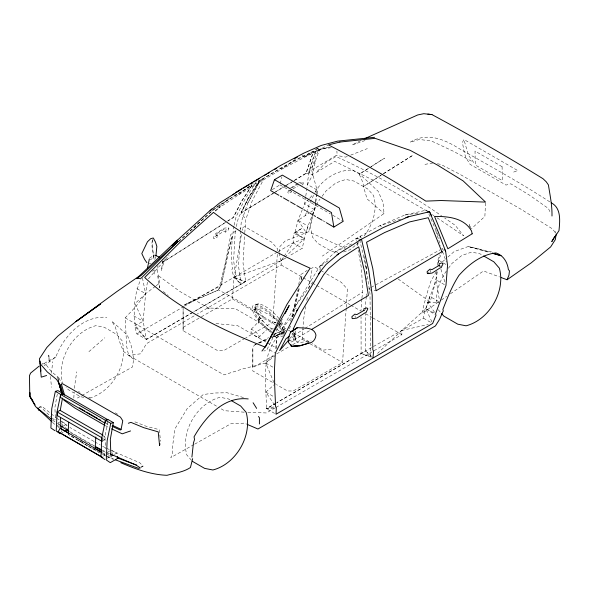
<?xml version="1.0" encoding="UTF-8"?>
<svg xmlns="http://www.w3.org/2000/svg" width="589" height="589" viewBox="0 0 589 589"><rect width="100%" height="100%" fill="white"/><g stroke="black" fill="none" stroke-linecap="round" stroke-linejoin="round"><path stroke-width="0.44" stroke-dasharray="2.94 2.21" d="M244.995 338.314L223.525 350.713L217.761 350.713L183.105 330.701L183.105 309.181M252.836 349.439L252.836 370.967L275.681 384.153M437.237 271.89C435.256 287.94 426.09 302.15 423.454 318.185L363.384 352.215L276.778 402.692L361.116 353.525L361.042 316.808M276.572 348.364L276.675 337.865L294.456 307.546L319.901 266.073L335.244 251.974L355.97 238.633L379.964 225.631L405.195 214.86L426.679 210.104L428.004 212.482M279.584 252.931L279.539 256.215L281.144 260.736L281.144 264.969L197.286 314.04M259.226 319.606L259.278 316.948L263.15 316.499L262.561 320.519L263.069 321.27L259.226 319.606L260.434 318.502L265.256 319.039L275.203 324.591M485.505 202.991L484.88 216.421L471.384 228.716M73.831 398.046L74.155 391.854M279.598 252.114L279.9 246.555L285.135 240.967L308.643 231.735L345.279 248.492M235.291 230.859L233.605 260.309L236.02 278.685L241.107 284.237L245.657 281.608L243.029 263.099L244.715 233.649M277.316 254.338L272.825 322.249L245.79 337.858M277.537 250.723L277.655 248.919L271.72 242.175L244.744 226.596L239.959 228.915M346.199 308.15L342.562 362.507L293.256 390.971L287.491 390.971L276.469 384.61M346.251 307.244L347.385 289.177L341.451 282.433L324.789 272.81M201.394 316.816L232.405 298.91L233.885 278.884L241.527 233.98M292.6 344.683L302.142 339.176L303.622 319.142L305.757 306.567M240.57 230.962L238.479 265.735L241.107 284.237L193.774 311.831M240.636 230.071L241.24 222.097L247.755 203.198L258.865 182.568L281.932 169.028L328.5 144.916M244.781 232.765L245.797 219.461L252.313 200.569L263.371 179.91L260.228 179.608M284.134 256.289L293.108 242.926L293.859 233.237L302.223 228.179L293.859 233.237L304.358 238.641L302.304 248.234L288.978 256.105M555.383 232.994L555.523 231.374M275.726 348.659L276.675 337.865L274.327 334.5M285.849 257.96L146.44 339.426L143.149 321.292L145.63 293.697L147.405 282.19M192.978 312.288L146.44 339.426L135.345 325.489C132.761 310.293 134.498 293.683 140.712 279.547M436.883 271.654L436.11 279.841L430.161 301.892L427.813 302.687L425.854 308.783L401.853 330.429L377.556 353.4M437.487 265.293L438.002 259.83L439.666 254.838M219.38 204.633L219.042 207.843L214.956 211.503M51.457 373.183L52.701 361.72M317.648 148.053C311.183 160.201 308.076 174.241 306.957 188.009M361.801 299.102L361.013 310.528M361.904 298.233L362.618 292.166L361.587 268.923L358.119 250.215M366.358 296.473L365.541 303.409L365.578 310.587M366.454 295.604L366.66 293.874M162.932 260.794L161.261 270.815L164.294 260.632L165.273 259.108M315.409 202.483L314.482 209.625L308.643 231.735M315.52 201.593L316.448 194.451M316.565 193.56L317.022 189.989L311.662 170.147L314.975 158.463L318.612 149.518L329.347 147.287C303.71 152.072 282.109 168.263 259.602 180.492L248.72 196.94L241.085 212.813L245.797 219.461M216.899 233.818L216.642 235.777L223.732 231.337L225.675 232.11L228.679 229.658L228.885 228.142L228.333 227.737L224.402 228.105L215.662 233.568L213.77 236.844L213.571 238.354L214.124 238.766L216.943 237.573L217.312 234.79L216.899 233.818L220.161 231.381L223.997 229.379L223.732 231.337M225.675 232.11L226.051 229.327L228.885 228.142M291.533 190.703L291.341 192.088L288.522 193.28L287.778 192.301L288.934 190.056M438.481 263.047L439.107 258.63L443.694 249.346M74.347 388.313L76.71 371.828M305.669 196.859L304.631 203.934L302.643 208.852M305.794 195.975L306.825 188.9M312.303 215.478L310.499 226.971L312.442 237.102L317.964 243.456L331.975 251.547L337.762 252.674M315.66 202.653L314.482 209.625L307.988 226.102L304.358 238.641L285.12 256.951M315.807 201.784L316.978 194.812M317.125 193.943L318.008 188.708M133.718 359.275L123.506 351.39L120.237 343.637L115.238 326.755L111.748 321.138L127.401 335.112L131.362 346.222L133.718 359.275L132.4 367.013L75.569 399.055M242.138 230.387L242.44 228.591M306.825 300.28L307.591 295.796M308.813 288.61L312.177 268.849M57.295 394.144L54.924 407.338L55.373 419.905M107.522 422.173L104.989 436.243L105.438 448.811M331.217 147.699L321.012 149.098L319.135 150.71L315.336 161.298L312.847 174.675L307.473 184.475L317.022 189.989L315.255 191.985M292.564 316.823L297.688 289.928M298.711 284.546L300.589 274.688L307.303 270.336M154.075 274.062L155.098 269.085M295.855 330.863L295.089 334.287L296.746 341.988L298.498 342.769L311.088 340.847M292.866 316.867L299.507 287.439M301.318 279.414L302.12 275.843L300.994 280.298M233.892 226.095C231.919 240.128 230.468 254.706 232.574 268.827L231.867 269.254L233.789 277.397L241.107 284.237M234.098 225.234L236.167 216.553L245.12 199.067L256.399 181.648M236.322 226.515L238.398 217.842L247.351 200.356L260.095 180.661L263.371 179.91M272.228 189.658L279.974 184.865L281.925 176.884M159.685 287.925L159.612 283.118L157.16 268.864L157.977 265.536M278.082 251.658L293.108 242.926L304.358 238.641L294.986 232.567L297.99 220.33L302.312 209.677M218.615 289.906L232.39 235.585L221.118 285.525L218.615 289.906L184.563 304.999L186.529 303.674L218.615 289.906L239.362 301.354L253.27 309.917L261.538 308.864M290.605 321.263L298.962 288.315M274.555 413.39L266.449 408.714C266.442 384.853 260.559 358.097 276.675 337.865L284.354 332.792M294.986 232.567L306.155 232.449L307.988 226.102L297.99 220.33L309.983 212.541M254.595 308.356L255.442 305.514M294.22 180.433L305.941 173.291L313.414 151.417M434.557 312.273L427.813 302.687L429.764 296.407L438.996 301.737M155.68 256.694L154.657 259.955L153.913 258.991C153.626 252.225 150.305 245.282 152.904 238.597M305.941 173.291L312.847 174.675L308.805 172.349L316.551 149.216L317.648 148.053M276.513 329.141L282.264 332.91L284.185 332.203L284.428 331.452L278.914 325.599M152.868 239.311L152.396 247.395L154.281 259.506M305.345 215.64L306.184 213.093M306.464 212.239L308.415 206.29L313.841 194.731M311.662 170.147L336.326 155.363L337.033 153.302L336.893 151.056M163.109 260.912L162.476 262.591L225.697 222.436M312.442 214.595L317.964 201.865L320.026 199.075M258.416 337.85L259.219 336.01L256.053 331.901L251.282 329.141L250.48 330.966L253.66 335.097L258.416 337.85L266.154 330.039L273.289 328.566M251.282 329.141L259.02 321.336L258.218 323.162L258.748 313.304L258.895 313.841L254.742 309.836L255.493 308.157L268.319 314.231L277.839 320.387M44.271 365.71L55.822 357.022C63.693 336.186 82.799 315.321 106.845 317.309M513.652 172.084L517.76 170.582L463.882 139.475L462.402 142.494L464.294 152.595L465.818 157.528L470.044 164.316L506.003 185.071L510.796 183.812L514.653 186.109L529.71 195.298L548.425 208.499L550.56 213.012M282.271 319.216L266.397 350.713L263.732 350.919M247.755 203.198L260.095 180.661M436.25 271.617L430.64 281.733L426.105 296.444L421.805 313.539L440.624 300.559M289.184 328.706L290.856 325.791M61.241 431.84L62.059 430.441M103.693 456.18L104.923 454.082L102.567 452.72M308.805 172.349L315.336 161.298M292.674 333.588L294.574 335.914L295.413 339.934L294.316 341.701L292.674 333.588L290.649 335.148M258.115 180.175L258.865 182.568L251.901 185.189L241.534 201.202L233.222 217.429L227.825 220.86M184.534 306.111L233.789 277.397L281.144 260.736L283.633 257.025M361.035 237.617L360.571 236.027L359.268 237.919L355.97 238.633L356.301 240.415M315.005 192.257C322.419 179.108 337.195 169.72 352.45 170.088L359.533 174.02L378.153 191.263L383.027 202.454L384.043 213.527L322.323 256.105M312.987 281.785L294.456 307.546L296.436 308.688M322.095 196.292L326.225 190.718L335.973 182.848L345.721 179.461L353.982 181.066L368 189.157L373.522 195.511C377.939 209.603 372.697 225.057 363.869 236.329M446.374 271.028C439.784 280.57 434.837 292.998 437.303 304.682M448.443 268.245L452.057 263.364L461.805 255.501L471.553 252.114L479.814 253.719L482.928 255.516M155.415 286.291L145.63 293.697L135.603 306.84L125.17 317.861L126.664 346.332L128.616 355.395L218.129 407.073M293.72 314.438L282.175 328.691L285.908 330.841M148.399 278.862L169.028 255.295M309.358 198.626L304.631 203.934L314.482 209.625L310.734 212.055M309.947 197.956L312.892 194.635M279.922 323.67L280.762 322.75L281.748 324.48L279.495 324.134M193.914 228.061L201.364 220.109M125.17 317.861L223.945 374.884L243.029 368.861L265.794 363.074L274.054 354.475M281.144 260.736L284.458 257.584M228.93 198.581L213.468 212.371M142.457 277.979L145.63 293.697L134.94 303.652L143.149 321.292L134.579 325.953L136.862 333.897L146.44 339.426L134.579 325.953M178.533 241.461L211.517 211.267M178.717 241.571L211.701 211.37M274.548 404.945L265.83 392.119L273.966 384.911M440.086 266.618L441.235 265.61M88.902 351.67L104.864 337.777M442.368 261.855L445.122 259.454M447.876 257.054L454.067 251.65L468.145 246.541L477.635 248.698L490.615 252.585M217.312 234.79L214.322 237.249L214.124 238.766M291.717 189.312L288.728 191.771L288.522 193.28M301.885 185.16L303.085 184.173L303.291 182.664L302.739 182.259L298.807 182.627M359.04 242.462L349.991 249.765L343.49 252.026M273.937 382.607L265.794 363.074L275.078 355.638M253.653 182.723L237.507 195.548L219.042 207.843L214.595 208.469M212.195 210.648L219.027 205.443L251.901 185.189M213.063 210.236L219.218 205.554L233.229 196.593L252.085 185.292L241.718 201.313L233.406 217.54L226.471 221.943M156.114 285.761L159.612 283.118M290.752 187.928L297.85 183.496M291.96 187.847L298.402 183.901M292.998 188.833L298.137 185.859M294.927 159.641L281.932 169.028L279.952 167.887M235.975 230.851L230.851 234.422L221.118 285.525L184.563 304.999M302.083 155.327L304.727 156.851L316.698 148.516M441.375 300.037L446.646 296.407M450.408 293.808L483.525 270.962L499.509 276.933M149.503 258.262L154.34 254.956L153.354 257.923L150.276 259.793M255.611 344.381L254.301 345.257L252.836 347.606L252.836 367.639L273.51 355.697M282.264 332.91L284.428 331.452M141.029 467.497L143.083 466.127L139.74 462.748L110.666 450.18M320.232 269.674L319.901 266.073L328.853 260.22M382.607 174.123L363.457 186.507L367.08 198.927L384.043 213.527M383.373 173.63L413.051 155.179L381.731 174.904M55.822 357.022L42.158 364.539M294.574 335.914L289.552 339.117L290.318 342.474L295.413 339.934M162.306 262.466L227.052 221.346M380.973 175.389L363.457 186.507L363.847 186.176L361.425 178.681L359.121 174.248L384.588 158.124L369.406 167.755M368.648 168.24L359.121 174.248M289.383 338.211L304.189 328.905M304.969 328.412L362.618 292.166M441.617 249.014L442.906 248.219M258.865 182.568L237.507 195.548L235.526 194.399M241.085 212.813L274.68 192.338M275.468 191.859L285.621 185.675M286.401 185.196L293.44 180.911M273.303 193.398L241.269 212.923L248.904 197.043L259.786 180.602L276.985 170.405L299.374 158.434L313.598 151.52L306.125 173.394L292.843 181.493M274.084 192.92L284.244 186.728M285.024 186.257L292.056 181.972M103.347 436.972L104.732 436.14L104.82 439.74L102.044 441.397M309.409 330.775L295.251 339.249L289.162 340.523M275.917 403.193L266.449 408.714L275.438 407.875M136.862 333.897L183.739 306.574M277.286 252.121L233.789 277.397L245.657 281.608L236.02 278.685M194.105 315.888L146.44 343.674L140.594 353.812L128.616 355.395M275.983 403.156L266.449 408.714L274.746 406.66M275.188 407.868L266.449 412.963L247.763 412.307M275.983 407.411L401.853 334.662L401.853 330.429L428.255 324.48M183.105 327.374L200.599 317.272M276.697 353.864L291.805 345.139M371.269 357.14L361.116 353.525L365.673 350.897L365.6 314.18M61.764 432.849L63.317 431.958M107.279 458.227L109.613 456.895M57.641 423.189L59.754 421.989M62.971 426.267L66.491 424.264L66.991 425.935M107.706 452.094L109.819 450.894M114.443 454.369L116.556 453.169L117.307 455.68M193.95 444.562L170.736 457.653L172.194 454.841L172.71 445.107L175.073 428.615L187.273 408.464L203.234 394.571L214.197 393.003L227.104 392.76L243.817 397.649M194.745 444.113L230.77 423.8L244.317 423.13L246.725 424.168M368.773 288.669L370.371 287.8M371.173 287.358L440.012 249.891M257.474 343.564L254.301 345.257L255.957 344.521M258.269 343.144L268.606 337.637M274.165 334.677L286.88 327.904M360.939 140.557L352.097 144.982L365.04 140.557M152.404 271.19L157.16 268.864M351.648 243.993L335.244 251.974L337.225 253.115M310.491 268.79L314.474 266.861L320.026 270.064M304.727 156.851L321.012 149.098L318.899 147.883M38.712 407.382L41.554 406.064L50.499 413.242M259.285 343.048L267.59 339.367M271.743 337.526L285.024 331.644M38.984 407.728L40.67 406.999L51.633 417.446M258.799 342.85L268.083 338.866M271.463 337.416L284.973 331.622M300.456 183.849L303.291 182.664M254.742 309.836L255.707 309.446L259.97 311.772L263.15 316.499M347.296 156.453L345.618 157.108L336.326 155.363M350.639 155.143L367.374 148.583M89.594 398.054C112.44 391.766 128.439 363.531 122.063 340.692L116.541 334.338L104.253 327.241L95.992 325.636C72.705 331.636 56.264 360.115 62.714 383.277M256.105 304.8L258.792 303.953M278.663 334.368L281.351 333.514M400.719 219.182L379.964 225.631L381.952 226.772M319.901 266.073L323.39 265.168M140.985 466.665L143.083 466.127M424.949 164.368L433.173 162.91M417.8 213.24L405.195 214.86L406.52 215.618M331.276 349.122L323 350.175L312.185 343.52M427.813 302.687L438.908 302.216M244.199 412.182L224.409 410.695L218.909 407.522M275.733 322.662L274.047 322.588L276.388 323.251M41.915 363.774L45.478 363.95L51.184 371.387L58.304 377.446M215.986 323.597L237.5 325.599L266.515 342.356M359.128 238.957L355.97 238.633L356.794 241.1M368.957 289.788L376.113 290.775M83.822 397.369L80.516 396.728L68.236 389.638L66.027 387.091M437.45 163.757L440.866 164.434L459.7 174.175L520.315 208.845L552.504 228.893L555.699 233.229M491.44 251.886L468.145 246.541L489.761 252.563M149.231 263.32L150.791 263.747M361.116 353.525L370.731 356.463L369.988 293.815L364.341 256.502M273.73 321.955L276.204 322.882M134.918 421.857L146.359 426.34L159.244 429.631L160.583 441.301M105.718 452.727L109.775 454.539M101.617 453.685L113.78 459.118M106.653 456.401L102.626 454.421M107.485 456.777L113.309 459.376M102.641 446.359L105.851 447.89M106.653 448.273L109.863 449.797M102.309 450.18L109.532 453.618M431.899 321.859L425.854 308.783L434.785 313.333M288.352 330.171L289.943 331.047M293.138 332.807L309.092 341.613M89.182 443.546L93.894 446.219M102.53 451.108L104.098 451.999M84.816 444.158L99.217 452.323M279.974 184.865L330.37 213.866M105.696 423.049L107.986 424.352M105.276 425.611L108.324 427.349M94.004 441.441L69.907 427.467M94.785 441.89L100.285 445.019M94.52 446.042L69.679 431.7M88.114 446.153L101.86 453.986M445.961 264.432L438.002 259.83L438.798 262.399M444.445 284.656L436.11 279.841L439.328 299.499M293.108 242.926L302.304 248.234M423.454 318.185L431.119 322.61M320.821 270.52L323.994 272.354M281.144 264.969L302.437 277.264M303.232 277.721L311.905 282.727M312.693 283.184L315.063 284.553M316.617 285.451L350.05 304.756M350.823 305.198L360.932 311.036M365.6 313.731L371.873 317.353M372.66 317.81L401.853 334.662M232.405 298.91L272.825 322.249M302.142 339.176L309.269 343.291M310.064 343.748L342.562 362.507M267.273 342.798L276.432 348.084M269.615 349.851L274.614 352.737M136.876 288.647L145.63 293.697M265.794 363.074L272.95 367.205M133.791 315.888L143.149 321.292M265.83 392.119L273.627 396.618M229.894 399.784L228.355 398.893L220.095 397.288C196.807 403.288 180.367 431.766 186.816 454.929L191.786 460.65M103.252 438.834L104.82 439.74M61.919 421.628L66.491 424.264M111.984 450.526L116.556 453.169M64.945 427.526L67.227 428.844M57.052 425.273L59.334 426.591M107.117 454.171L109.399 455.496M102.501 452.853L105.637 454.664M80.03 440.881L83.211 442.714M92.767 448.229L95.153 449.613M442.287 249.405L443.627 250.185M78.44 391.398L80.016 392.311M88.696 397.339L90.272 398.252M332.689 215.206L343.151 221.339M322.639 220.522L325.629 222.274M87.349 445.718L68.258 434.424L76.931 439.519M71.372 433.106L87.614 442.656M77.719 439.983L84.021 443.694M427.106 211.127L375.031 181.073L334.743 161.379L316.043 172.673L326.328 162.1L336.01 156.505C372.771 173.343 408.552 192.706 441.669 215.957M115.238 412.801L119.007 415.068M279.76 323.228L281.748 324.48M425.854 308.783L434.542 314.364M549.787 201.872C520.831 182.988 490.527 166.267 460.399 149.341C444.754 139.505 427.378 131.642 410.032 142.266L419.361 139.446L431.604 141.058L453.699 151.417L473.571 162.321L468.402 155.04L463.882 139.475M432.459 214.683L433.983 215.714M437.023 217.775L463.631 235.784L455.238 225.344L444.688 218.04M56.699 418.212L59.636 420.266M60.365 420.782L67.706 425.921M52.531 420.141L56.934 423.226M57.663 423.741L59.864 425.28M398.149 279.017L430.161 301.892M58.326 423.462L59.776 424.529M57.383 426.384L59.555 427.989M163.256 291.533L168.24 295.464M51.191 413.795L56.014 417.66M272.965 333.345L262.061 324.105L235.328 308.658L207.519 308.025L210.096 308.93L180.16 291.629L157.58 275.1L159.553 287.822M272.714 334.471L276.675 337.865L273.421 335.008M52.303 418.05L54.983 420.45M52.531 422.372L55.211 424.779M371.63 356.5L365.673 350.897L370.731 356.463M278.781 327.072L284.185 332.203M438.275 309.755L441.036 312.928M259.278 316.948L260.434 318.502M297.99 220.33L306.155 232.449M58.952 377.998L61.418 382.865M428.888 214.072L439.35 238.236M442.553 251.591L446.3 261.906M470.736 228.613L469.146 223.923L470.714 229.335M357.067 241.917L358.436 246.025M435.816 230.859L438.577 239.502M438.857 240.371L440.513 245.554M440.918 269.254L444.901 282.102M111.976 452.602L112.727 455.113M61.911 423.697L62.662 426.208M318.428 148.281L319.135 150.71M359.68 239.708L366.52 269.158M360.571 236.027L360.902 237.809M356.963 243.979L357.295 245.76M255.493 308.157L255.707 309.446M430.117 269.968L430.493 272.427M355.027 315.8L355.277 317.442M50.411 376.504L51.523 387.297M366.144 266.294L366.498 274.341M366.66 277.92L366.733 279.701M183.105 307.34L183.105 330.701M284.34 332.564A19.886 6.751 44.8 0 1 274.982 331.114M272.251 329.369A19.886 6.751 44.8 0 1 255.773 304.94A19.886 6.751 44.8 0 1 279.797 319.569M281.424 321.844A19.886 6.751 44.8 0 1 284.701 331.953M283.471 335.45A21.3 7.237 44.8 0 1 273.443 333.904M270.778 332.211A21.3 7.237 44.8 0 1 252.828 305.912A21.3 7.237 44.8 0 1 278.604 321.535M279.782 323.147A21.3 7.237 44.8 0 1 283.854 334.795M279.385 324.554A18.473 6.273 44.8 0 1 274.614 333.124M271.382 331.305A18.473 6.273 44.8 0 1 254.75 308.054A18.473 6.273 44.8 0 1 277.22 321.41M502.086 166.702L475.021 151.078L475.279 164.994L502.343 180.624L502.086 166.702M295.258 339.227L293.778 331.497L295.251 339.249M48.924 356.404L48.791 355.064L49.196 361.653L48.924 356.404"/><path stroke-width="0.88" d="M259.403 423.984L259.418 417.704L258.453 416.489M29.825 392.745L29.803 396.287L35.119 404.945M29.906 392.657L29.803 396.287L35.495 406.476L51.869 421.768M68.133 433.077L68.685 422.225M95.197 448.708L95.793 436.95M372.955 357.744L373.625 351.088L372.808 349.785L372.211 295.096L368.751 270.447L361.491 239.208L383.27 227.538L408.501 216.767L429.499 211.731L438.415 232.353L445.637 251.348L447.552 265.344L445.961 285.532L435.595 313.746L435.985 315.292L432.65 323.494L276.027 414.244L276.337 407.787L275.578 406.454L274.643 384.308L274.54 368.125L275.328 353.15L297.754 309.453L320.401 271.477L326.012 264.49L338.55 253.881L361.491 239.208L359.032 240.4M191.904 457.079L193.435 442.972L194.539 439.563L194.053 436.824C205.193 417.424 223.452 396.051 248.219 398.937M367.875 308.761L365.879 312.781L365.033 312.825L356.86 318.082L352.678 318.671M443.09 263.747L441.095 267.767L440.248 267.818L432.076 273.075L427.894 273.657M556.23 233.958L555.317 239.635L550.656 246.909L531.16 262.893L507.077 279.753L501.187 277.559M60.255 410.415L62.471 398.105M104.938 459.567L100.955 456.873L101.838 437.48L105.416 420.259L107.993 419.53L113.324 422.607L110.32 439.32L110.923 456.372L113.036 455.172M60.785 394.549L60.218 397.295L104.952 423.123L105.527 420.377L60.785 394.549L63.104 393.908L107.846 419.736L106.3 420.163M55.351 391.354L60.682 394.431L63.259 393.702L57.928 390.625L55.351 391.354L51.773 408.575L50.897 427.967L54.873 430.662M60.682 394.431L57.096 411.652L56.22 431.045L60.203 433.74M113.324 422.607L110.747 423.336L107.161 440.557L106.285 459.95L110.268 462.645L118.058 458.19L117.557 456.512M147.36 268.496L149.326 259.116M159.98 443.804L159.575 445.468L158.22 431.862L143.871 427.717L130.92 422.365L128.328 423.255M192.655 458.632L190.446 467.511C183.518 472.179 174.867 473.107 166.982 475.308C150.777 474.675 135.529 469.05 120.797 462.711M155.938 255.876L156.851 246.342L155.489 242.131L153.302 237.978L150.74 238.655L147.456 241.792L141.794 253.557L144.658 259.499L146.882 262.672M326.38 222.708L333.853 227.089L343.151 221.339L339.36 208.02L282.359 175.11L274.467 179.667L270.675 190.615L278.899 195.29M507.077 279.753L508.97 275.122L509.47 270.807L508.373 269.615C507.475 262.149 503.33 255.317 495.923 252.917C481.066 254.61 468.667 264.586 458.964 275.372C452.102 285.974 447.449 297.673 442.884 309.387L443.274 310.933L439.563 319.348L435.448 325.916L257.953 429.013L247.527 424.514M293.285 328.92L293.616 330.635L293.285 328.92L301.134 312.244L323.501 274.916L328.522 268.658L340.486 258.519L358.708 246.85L364.701 272.317L368.405 295.479L311.772 329.361M265.816 346.384L286.799 304.668L310.131 268.179C276.05 252.953 243.088 235.247 213.468 212.371L179.564 242.749L144.68 277.5C179.189 309.468 222.09 330.009 265.403 347.201M285.12 313.562L289.184 305.485L265.072 346.95L261.95 351.051M554.779 236.314L551.775 241.6L558.99 230.63C559.874 221.059 561.494 208.138 551.289 202.837M102.81 457.712L58.142 431.752L60.188 428.255L101.787 452.271M318.281 274.422L320.401 271.477M296.606 310.874L297.754 309.453M288.382 340.464L279.62 350.588L285.923 338.793L289.302 336.194M210.059 210.833L219.55 203.028L241.836 189.04M171.863 245.841L177.569 240.062L211.922 208.845M177.208 240.135L138.687 276.491L117.012 291.467L75.731 321.697L57.796 336.128L46.848 347.466L39.448 358.753L41.252 377.159L46.612 375.495M232.883 194.871L234.208 193.634M39.051 366.196L30.576 373.102L29.45 375.753L29.803 396.287L32.807 400.778M76.872 320.887L100.424 304.042L75.731 321.697M364.157 310.3L356.831 314.607L354.784 314.158L351.883 316.668L352.148 318.458M439.372 265.286L432.046 269.593L429.999 269.144L427.099 271.662L427.364 273.443L428.932 272.935M337.055 254.853L338.55 253.881M235.688 192.441L280.489 165.531L303.622 153.243L321.138 145.468L337.63 141.124L374.53 137.311M243.367 188.119L248.705 184.894M250.237 183.974L252.526 182.597M254.05 181.677L259.403 178.467M57.229 411.969L101.963 437.796L102.044 441.397L57.31 415.569L57.229 411.969L59.997 410.312L103.163 435.234M264.785 175.294L266.324 174.388M267.862 173.475L269.401 172.57M274.783 169.389L276.322 168.483M64.878 431.067L67.212 429.727M62.265 426.664L60.858 427.467L60.512 417.594M294.345 158.721L297.489 157.042M364.959 138.54L417.697 114.958L423.793 113.692L431.951 114.597C469.58 134.874 506.643 156.247 543.006 178.717L546.231 181.787L548.403 184.88C550.016 195.202 552.224 205.458 551.989 216.016M130.559 430.942L122.232 433.821L111.601 428.873M308.953 343.1C313.223 342.746 315.652 339.087 315.976 335.075C314.04 326.645 304.057 328.471 297.57 327.587L290.576 332.093L288.131 338.484L288.536 342.57L291.857 346.369L300.95 345.5L308.953 343.1L299.757 345.817L291.857 346.369L290.841 344.602M405.909 217.569L408.501 216.767M299.757 345.817L300.95 345.5L291.857 346.369M427.695 211.966L429.499 211.731L431.472 215.567M431.951 114.597L427.85 114.111M492.36 253.285L501.003 255.7L492.352 253.108M136.685 465.119L117.071 457.8M155.179 255.317L159.354 257.106M115.4 459.847L138.503 468.343L140.344 467.953L136.111 465.089L110.334 454.001M112.874 425.538L120.988 429.315M112.043 426.245L120.156 430.022L121.04 429.698L122.77 420.782L120.428 417.13L62.441 383.653L60.395 384.772L63.148 394.151M101.507 449.797L95.278 446.477M95.462 447.103L101.742 450.666M280.393 196.144L281.888 196.991M97.295 418.264L86.45 412.005M98.827 419.132L100.351 420.001M104.511 425.177L74.965 408.089L63.781 400.071M483.709 255.965L493.832 261.81L499.354 268.164C505.804 291.327 489.356 319.805 466.076 325.805L457.808 324.2L443.797 316.109L441.588 313.562M274.467 179.667L331.467 212.577L333.853 227.089M283.456 197.897L288.941 201.063M290.51 201.968L295.207 204.685M296.775 205.59L302.26 208.756M303.828 209.662L305.397 210.567M306.965 211.473L308.533 212.379M310.101 213.277L312.45 214.639M314.018 215.545L315.586 216.45M317.154 217.356L321.859 220.065M231.425 400.667L240.643 405.99L246.165 412.344C252.615 435.507 236.167 463.985 212.887 469.985L204.619 468.38L192.338 461.283M105.416 420.259L110.747 423.336M68.751 433.364L60.188 428.255M95.433 448.774L100.925 451.947M58.142 431.752L102.088 457.13M79.338 407.853L84.868 411.085M68.891 431.236L60.601 425.795M67.021 429.889L68.471 430.964M37.291 408.037L51.839 419.589M40.14 363.685L47.311 371.968L56.581 379.449L58.856 383.144L61.941 393.29L58.848 383.086L61.838 393.481M38.263 409.119L39.308 410.511L38.307 409.016M253.108 402.751L256.635 408.391M442.56 263.533L442.118 262.819L439.011 263.843L439.379 266.302M367.345 308.54L366.903 307.833L363.796 308.85L364.046 310.491M444.857 249.707L445.637 251.348M61.374 384.102L64.599 395.212M57.862 377.144L58.856 383.144M40.14 361.072L40.354 363.811M40.494 365.636L40.928 371.114M178.143 241.372L140.992 278.31L136.545 278.649L141.176 275.424L178.143 241.372M291.739 331.261L290.576 332.093L297.57 327.587L291.739 331.261M472.172 233.789L447.868 248.779L434.527 216.435C448.133 216.296 464.088 217.842 471.531 230.954L472.172 233.789M441.875 251.768L376.113 290.775L372.785 268.569L366.527 242.234L384.624 232.552L409.414 221.965L428.232 217.709L441.875 251.768M339.882 142.059L328.5 144.916C361.801 162.093 394.284 180.889 425.832 201.114L441.154 200.532L485.55 202.101L463.131 180.897L437.583 165.141L410.253 150.372L375.119 138.341L339.882 142.059"/></g></svg>
